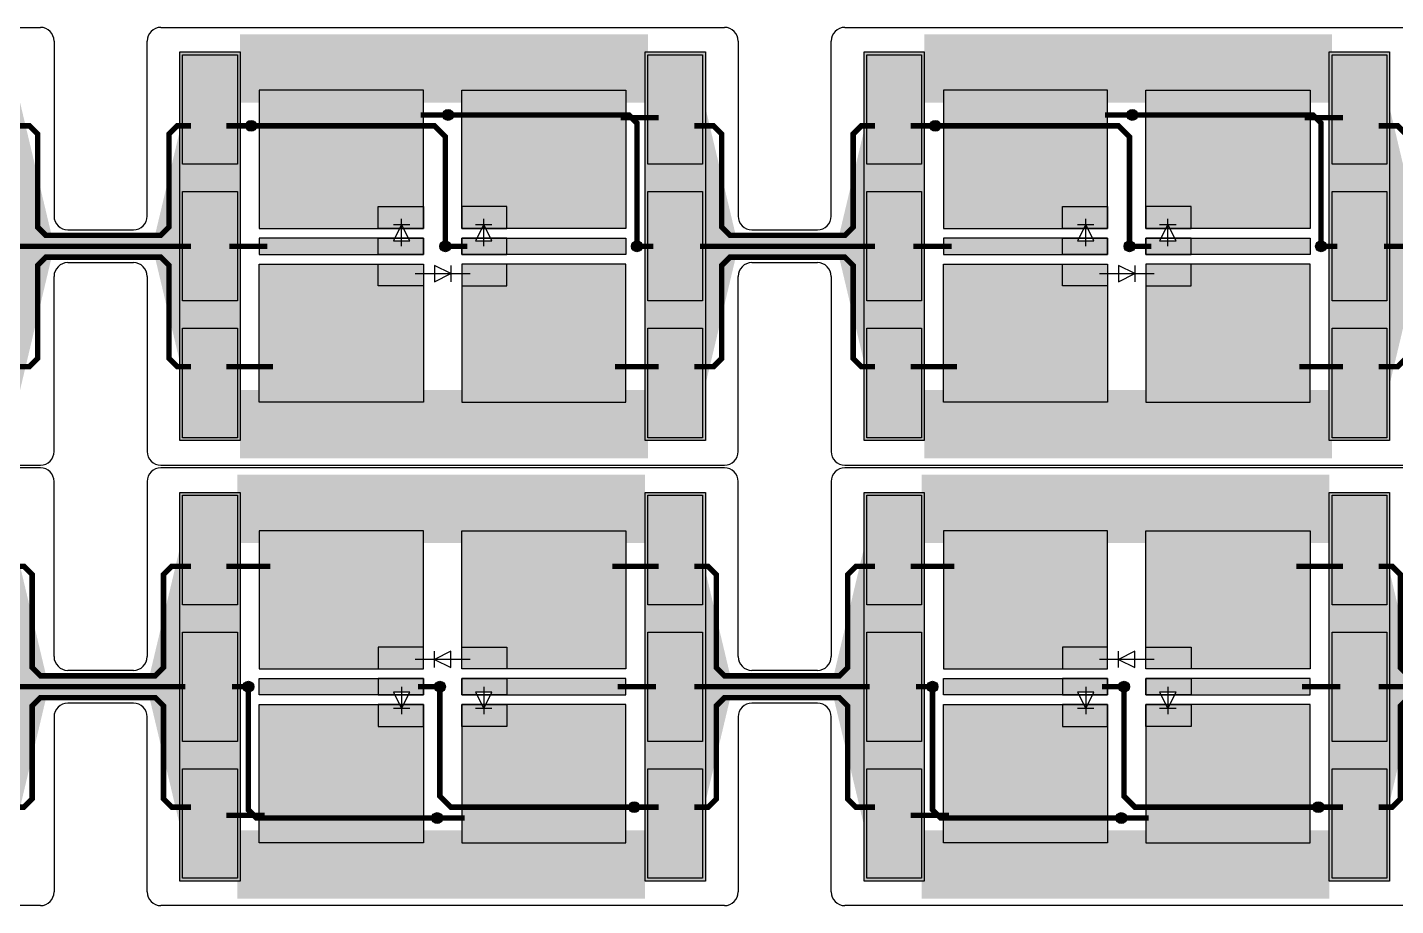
# Model space of a CAD drawing. Extents: x 1822 to 2392, y 725 to 1125.
# Drawn here: x 2287.5 to 2337.5, y 805 to 837.1 of the extents above; entities that cross this region are included whole.
import ezdxf

# ---------------------------------------------------------------- set-up
doc = ezdxf.new("R2010")
doc.units = 0
doc.header["$LTSCALE"] = 0.2
for name, color, linetype in [('BS', 1, 'CONTINUOUS'), ('Durchsteiger', 3, 'CONTINUOUS'), ('LED', 7, 'CONTINUOUS'), ('LS', 5, 'CONTINUOUS'), ('Rand', 6, 'CONTINUOUS')]:
    doc.layers.add(name, color=color, linetype=linetype)

msp = doc.modelspace()

# ---------------------------------------------------------------- hatches: boundary and pattern name
at = {"layer": 'BS'}
h = msp.add_hatch(color=256, dxfattribs=at)
h.paths.add_polyline_path([(2295.2, 836.1), (2293.2, 836.1), (2293.2, 832.1), (2295.2, 832.1)])
h.paths.add_polyline_path([(2295.2, 831.1), (2293.2, 831.1), (2293.2, 827.1), (2295.2, 827.1)])
h.paths.add_polyline_path([(2295.2, 826.1), (2293.2, 826.1), (2293.2, 822.1), (2295.2, 822.1)])
h = msp.add_hatch(color=256, dxfattribs=at)
h.paths.add_polyline_path([(2312.2, 836.1), (2310.2, 836.1), (2310.2, 832.1), (2312.2, 832.1)])
h.paths.add_polyline_path([(2312.2, 831.1), (2310.2, 831.1), (2310.2, 827.1), (2312.2, 827.1)])
h.paths.add_polyline_path([(2312.2, 826.1), (2310.2, 826.1), (2310.2, 822.1), (2312.2, 822.1)])
h = msp.add_hatch(color=256, dxfattribs=at)
h.paths.add_polyline_path([(2320.2, 836.1), (2318.2, 836.1), (2318.2, 832.1), (2320.2, 832.1)])
h.paths.add_polyline_path([(2320.2, 831.1), (2318.2, 831.1), (2318.2, 827.1), (2320.2, 827.1)])
h.paths.add_polyline_path([(2320.2, 826.1), (2318.2, 826.1), (2318.2, 822.1), (2320.2, 822.1)])
h = msp.add_hatch(color=256, dxfattribs=at)
h.paths.add_polyline_path([(2337.2, 836.1), (2335.2, 836.1), (2335.2, 832.1), (2337.2, 832.1)])
h.paths.add_polyline_path([(2337.2, 831.1), (2335.2, 831.1), (2335.2, 827.1), (2337.2, 827.1)])
h.paths.add_polyline_path([(2337.2, 826.1), (2335.2, 826.1), (2335.2, 822.1), (2337.2, 822.1)])
h = msp.add_hatch(color=256, dxfattribs=at)
h.paths.add_polyline_path([(2296, 834.8), (2296, 829.75), (2300.35, 829.75), (2300.35, 830.55), (2302, 830.55), (2302, 834.8)])
h.paths.add_polyline_path([(2296, 829.4), (2296, 828.8), (2300.35, 828.8), (2300.35, 829.4)])
h.paths.add_polyline_path([(2296, 828.45), (2296, 823.4), (2302, 823.4), (2302, 827.65), (2300.35, 827.65), (2300.35, 828.45)])
h.paths.add_polyline_path([(2305.05, 828.45), (2305.05, 827.65), (2303.4, 827.65), (2303.4, 823.4), (2309.4, 823.4), (2309.4, 828.45)])
h.paths.add_polyline_path([(2305.05, 829.4), (2305.05, 828.8), (2309.4, 828.8), (2309.4, 829.4)])
h.paths.add_polyline_path([(2303.4, 834.8), (2303.4, 830.55), (2305.05, 830.55), (2305.05, 829.75), (2309.4, 829.75), (2309.4, 834.8)])
h.paths.add_polyline_path([(2303.4, 830.55), (2303.4, 829.75), (2304.125, 829.75), (2304.2, 829.9), (2304.275, 829.75), (2305.05, 829.75), (2305.05, 830.55)], flags=17)
h.paths.add_polyline_path([(2303.4, 829.4), (2303.4, 828.8), (2305.05, 828.8), (2305.05, 829.4), (2304.45, 829.4), (2304.5, 829.3), (2303.9, 829.3), (2303.95, 829.4)])
h.paths.add_polyline_path([(2303.4, 828.45), (2303.4, 827.65), (2305.05, 827.65), (2305.05, 828.45)], flags=17)
h.paths.add_polyline_path([(2300.35, 828.45), (2300.35, 827.65), (2302, 827.65), (2302, 828.45)], flags=16)
h.paths.add_polyline_path([(2300.35, 829.4), (2300.35, 828.8), (2302, 828.8), (2302, 829.4), (2301.45, 829.4), (2301.5, 829.3), (2300.9, 829.3), (2300.95, 829.4)])
h.paths.add_polyline_path([(2300.35, 830.55), (2300.35, 829.75), (2301.125, 829.75), (2301.2, 829.9), (2301.275, 829.75), (2302, 829.75), (2302, 830.55)], flags=17)
h = msp.add_hatch(color=256, dxfattribs=at)
h.paths.add_polyline_path([(2321, 834.8), (2321, 829.75), (2325.35, 829.75), (2325.35, 830.55), (2327, 830.55), (2327, 834.8)])
h.paths.add_polyline_path([(2321, 829.4), (2321, 828.8), (2325.35, 828.8), (2325.35, 829.4)])
h.paths.add_polyline_path([(2321, 828.45), (2321, 823.4), (2327, 823.4), (2327, 827.65), (2325.35, 827.65), (2325.35, 828.45)])
h.paths.add_polyline_path([(2330.05, 828.45), (2330.05, 827.65), (2328.4, 827.65), (2328.4, 823.4), (2334.4, 823.4), (2334.4, 828.45)])
h.paths.add_polyline_path([(2330.05, 829.4), (2330.05, 828.8), (2334.4, 828.8), (2334.4, 829.4)])
h.paths.add_polyline_path([(2328.4, 834.8), (2328.4, 830.55), (2330.05, 830.55), (2330.05, 829.75), (2334.4, 829.75), (2334.4, 834.8)])
h.paths.add_polyline_path([(2328.4, 830.55), (2328.4, 829.75), (2329.125, 829.75), (2329.2, 829.9), (2329.275, 829.75), (2330.05, 829.75), (2330.05, 830.55)], flags=17)
h.paths.add_polyline_path([(2328.4, 829.4), (2328.4, 828.8), (2330.05, 828.8), (2330.05, 829.4), (2329.45, 829.4), (2329.5, 829.3), (2328.9, 829.3), (2328.95, 829.4)])
h.paths.add_polyline_path([(2328.4, 828.45), (2328.4, 827.65), (2330.05, 827.65), (2330.05, 828.45)], flags=17)
h.paths.add_polyline_path([(2325.35, 828.45), (2325.35, 827.65), (2327, 827.65), (2327, 828.45)], flags=16)
h.paths.add_polyline_path([(2325.35, 829.4), (2325.35, 828.8), (2327, 828.8), (2327, 829.4), (2326.45, 829.4), (2326.5, 829.3), (2325.9, 829.3), (2325.95, 829.4)])
h.paths.add_polyline_path([(2325.35, 830.55), (2325.35, 829.75), (2326.125, 829.75), (2326.2, 829.9), (2326.275, 829.75), (2327, 829.75), (2327, 830.55)], flags=17)
h = msp.add_hatch(color=256, dxfattribs=at)
h.paths.add_polyline_path([(2293.2, 806), (2295.2, 806), (2295.2, 810), (2293.2, 810)])
h.paths.add_polyline_path([(2293.2, 811), (2295.2, 811), (2295.2, 815), (2293.2, 815)])
h.paths.add_polyline_path([(2293.2, 816), (2295.2, 816), (2295.2, 820), (2293.2, 820)])
h = msp.add_hatch(color=256, dxfattribs=at)
h.paths.add_polyline_path([(2310.2, 806), (2312.2, 806), (2312.2, 810), (2310.2, 810)])
h.paths.add_polyline_path([(2310.2, 811), (2312.2, 811), (2312.2, 815), (2310.2, 815)])
h.paths.add_polyline_path([(2310.2, 816), (2312.2, 816), (2312.2, 820), (2310.2, 820)])
h = msp.add_hatch(color=256, dxfattribs=at)
h.paths.add_polyline_path([(2318.2, 806), (2320.2, 806), (2320.2, 810), (2318.2, 810)])
h.paths.add_polyline_path([(2318.2, 811), (2320.2, 811), (2320.2, 815), (2318.2, 815)])
h.paths.add_polyline_path([(2318.2, 816), (2320.2, 816), (2320.2, 820), (2318.2, 820)])
h = msp.add_hatch(color=256, dxfattribs=at)
h.paths.add_polyline_path([(2335.2, 806), (2337.2, 806), (2337.2, 810), (2335.2, 810)])
h.paths.add_polyline_path([(2335.2, 811), (2337.2, 811), (2337.2, 815), (2335.2, 815)])
h.paths.add_polyline_path([(2335.2, 816), (2337.2, 816), (2337.2, 820), (2335.2, 820)])
h = msp.add_hatch(color=256, dxfattribs=at)
h.paths.add_polyline_path([(2309.4, 807.3), (2309.4, 812.35), (2305.05, 812.35), (2305.05, 811.55), (2303.4, 811.55), (2303.4, 807.3)])
h.paths.add_polyline_path([(2309.4, 812.7), (2309.4, 813.3), (2305.05, 813.3), (2305.05, 812.7)])
h.paths.add_polyline_path([(2309.4, 813.65), (2309.4, 818.7), (2303.4, 818.7), (2303.4, 814.45), (2305.05, 814.45), (2305.05, 813.65)])
h.paths.add_polyline_path([(2300.35, 813.65), (2300.35, 814.45), (2302, 814.45), (2302, 818.7), (2296, 818.7), (2296, 813.65)])
h.paths.add_polyline_path([(2300.35, 812.7), (2300.35, 813.3), (2296, 813.3), (2296, 812.7)])
h.paths.add_polyline_path([(2302, 807.3), (2302, 811.55), (2300.35, 811.55), (2300.35, 812.35), (2296, 812.35), (2296, 807.3)])
h.paths.add_polyline_path([(2302, 811.55), (2302, 812.35), (2301.275, 812.35), (2301.2, 812.2), (2301.125, 812.35), (2300.35, 812.35), (2300.35, 811.55)], flags=17)
h.paths.add_polyline_path([(2302, 812.7), (2302, 813.3), (2300.35, 813.3), (2300.35, 812.7), (2300.95, 812.7), (2300.9, 812.8), (2301.5, 812.8), (2301.45, 812.7)])
h.paths.add_polyline_path([(2302, 813.65), (2302, 814.45), (2300.35, 814.45), (2300.35, 813.65)], flags=17)
h.paths.add_polyline_path([(2305.05, 813.65), (2305.05, 814.45), (2303.4, 814.45), (2303.4, 813.65)], flags=16)
h.paths.add_polyline_path([(2305.05, 812.7), (2305.05, 813.3), (2303.4, 813.3), (2303.4, 812.7), (2303.95, 812.7), (2303.9, 812.8), (2304.5, 812.8), (2304.45, 812.7)])
h.paths.add_polyline_path([(2305.05, 811.55), (2305.05, 812.35), (2304.275, 812.35), (2304.2, 812.2), (2304.125, 812.35), (2303.4, 812.35), (2303.4, 811.55)], flags=17)
h = msp.add_hatch(color=256, dxfattribs=at)
h.paths.add_polyline_path([(2334.4, 807.3), (2334.4, 812.35), (2330.05, 812.35), (2330.05, 811.55), (2328.4, 811.55), (2328.4, 807.3)])
h.paths.add_polyline_path([(2334.4, 812.7), (2334.4, 813.3), (2330.05, 813.3), (2330.05, 812.7)])
h.paths.add_polyline_path([(2334.4, 813.65), (2334.4, 818.7), (2328.4, 818.7), (2328.4, 814.45), (2330.05, 814.45), (2330.05, 813.65)])
h.paths.add_polyline_path([(2325.35, 813.65), (2325.35, 814.45), (2327, 814.45), (2327, 818.7), (2321, 818.7), (2321, 813.65)])
h.paths.add_polyline_path([(2325.35, 812.7), (2325.35, 813.3), (2321, 813.3), (2321, 812.7)])
h.paths.add_polyline_path([(2327, 807.3), (2327, 811.55), (2325.35, 811.55), (2325.35, 812.35), (2321, 812.35), (2321, 807.3)])
h.paths.add_polyline_path([(2327, 811.55), (2327, 812.35), (2326.275, 812.35), (2326.2, 812.2), (2326.125, 812.35), (2325.35, 812.35), (2325.35, 811.55)], flags=17)
h.paths.add_polyline_path([(2327, 812.7), (2327, 813.3), (2325.35, 813.3), (2325.35, 812.7), (2325.95, 812.7), (2325.9, 812.8), (2326.5, 812.8), (2326.45, 812.7)])
h.paths.add_polyline_path([(2327, 813.65), (2327, 814.45), (2325.35, 814.45), (2325.35, 813.65)], flags=17)
h.paths.add_polyline_path([(2330.05, 813.65), (2330.05, 814.45), (2328.4, 814.45), (2328.4, 813.65)], flags=16)
h.paths.add_polyline_path([(2330.05, 812.7), (2330.05, 813.3), (2328.4, 813.3), (2328.4, 812.7), (2328.95, 812.7), (2328.9, 812.8), (2329.5, 812.8), (2329.45, 812.7)])
h.paths.add_polyline_path([(2330.05, 811.55), (2330.05, 812.35), (2329.275, 812.35), (2329.2, 812.2), (2329.125, 812.35), (2328.4, 812.35), (2328.4, 811.55)], flags=17)
at = {"layer": 'Durchsteiger'}
for points in [[(2302.9, 834.1, 1), (2302.9, 833.7, 1)], [(2327.9, 834.1, 1), (2327.9, 833.7, 1)], [(2295.7, 833.7, 1), (2295.7, 833.3, 1)], [(2320.7, 833.7, 1), (2320.7, 833.3, 1)], [(2302.8, 829.3, 1), (2302.8, 828.9, 1)], [(2309.8, 829.3, 1), (2309.8, 828.9, 1)], [(2327.8, 829.3, 1), (2327.8, 828.9, 1)], [(2334.8, 829.3, 1), (2334.8, 828.9, 1)], [(2295.6, 812.8, 1), (2295.6, 813.2, 1)], [(2302.6, 812.8, 1), (2302.6, 813.2, 1)], [(2320.6, 812.8, 1), (2320.6, 813.2, 1)], [(2327.6, 812.8, 1), (2327.6, 813.2, 1)], [(2309.7, 808.4, 1), (2309.7, 808.8, 1)], [(2334.7, 808.4, 1), (2334.7, 808.8, 1)], [(2302.5, 808, 1), (2302.5, 808.4, 1)], [(2327.5, 808, 1), (2327.5, 808.4, 1)]]:
    msp.add_hatch(color=256, dxfattribs=at).paths.add_polyline_path(points)
at = {"layer": 'LS'}
for points in [[(2295.3, 836.2), (2293.1, 836.2), (2293.1, 822), (2295.3, 822)], [(2312.3, 836.2), (2310.1, 836.2), (2310.1, 822), (2312.3, 822)], [(2320.3, 836.2), (2318.1, 836.2), (2318.1, 822), (2320.3, 822)], [(2337.3, 836.2), (2335.1, 836.2), (2335.1, 822), (2337.3, 822)], [(2295.3, 820.1), (2293.1, 820.1), (2293.1, 805.9), (2295.3, 805.9)], [(2312.3, 820.1), (2310.1, 820.1), (2310.1, 805.9), (2312.3, 805.9)], [(2320.3, 820.1), (2318.1, 820.1), (2318.1, 805.9), (2320.3, 805.9)], [(2337.3, 820.1), (2335.1, 820.1), (2335.1, 805.9), (2337.3, 805.9)]]:
    msp.add_hatch(color=256, dxfattribs=at).paths.add_polyline_path(points)

# ---------------------------------------------------------------- linework, layer by layer
at = {"layer": 'BS'}
for p, q in [((2302.6, 829.1), (2302.8, 829.1)), ((2302.7, 829), (2302.7, 829.2)), ((2327.6, 829.1), (2327.8, 829.1)), ((2327.7, 829), (2327.7, 829.2)), ((2302.7, 813.1), (2302.7, 812.9)), ((2327.7, 813.1), (2327.7, 812.9)), ((2302.8, 813), (2302.6, 813)), ((2327.8, 813), (2327.6, 813))]:
    msp.add_line(p, q, dxfattribs=at)
for points in [[(2293.2, 832.1), (2293.2, 836.1), (2295.2, 836.1), (2295.2, 832.1)], [(2310.2, 832.1), (2310.2, 836.1), (2312.2, 836.1), (2312.2, 832.1)], [(2318.2, 832.1), (2318.2, 836.1), (2320.2, 836.1), (2320.2, 832.1)], [(2335.2, 832.1), (2335.2, 836.1), (2337.2, 836.1), (2337.2, 832.1)], [(2302, 829.75), (2302, 834.8), (2296, 834.8), (2296, 829.75)], [(2303.4, 829.75), (2303.4, 834.8), (2309.4, 834.8), (2309.4, 829.75)], [(2327, 829.75), (2327, 834.8), (2321, 834.8), (2321, 829.75)], [(2328.4, 829.75), (2328.4, 834.8), (2334.4, 834.8), (2334.4, 829.75)], [(2293.2, 827.1), (2293.2, 831.1), (2295.2, 831.1), (2295.2, 827.1)], [(2310.2, 827.1), (2310.2, 831.1), (2312.2, 831.1), (2312.2, 827.1)], [(2318.2, 827.1), (2318.2, 831.1), (2320.2, 831.1), (2320.2, 827.1)], [(2335.2, 827.1), (2335.2, 831.1), (2337.2, 831.1), (2337.2, 827.1)], [(2300.35, 829.75), (2300.35, 830.55), (2302, 830.55), (2302, 829.75)], [(2305.05, 829.75), (2305.05, 830.55), (2303.4, 830.55), (2303.4, 829.75)], [(2325.35, 829.75), (2325.35, 830.55), (2327, 830.55), (2327, 829.75)], [(2330.05, 829.75), (2330.05, 830.55), (2328.4, 830.55), (2328.4, 829.75)], [(2302, 828.8), (2302, 829.4), (2296, 829.4), (2296, 828.8)], [(2300.35, 828.8), (2300.35, 829.4), (2302, 829.4), (2302, 828.8)], [(2305.05, 828.8), (2305.05, 829.4), (2303.4, 829.4), (2303.4, 828.8)], [(2303.4, 828.8), (2303.4, 829.4), (2309.4, 829.4), (2309.4, 828.8)], [(2327, 828.8), (2327, 829.4), (2321, 829.4), (2321, 828.8)], [(2325.35, 828.8), (2325.35, 829.4), (2327, 829.4), (2327, 828.8)], [(2330.05, 828.8), (2330.05, 829.4), (2328.4, 829.4), (2328.4, 828.8)], [(2328.4, 828.8), (2328.4, 829.4), (2334.4, 829.4), (2334.4, 828.8)], [(2302, 828.45), (2302, 823.4), (2296, 823.4), (2296, 828.45)], [(2300.35, 827.65), (2300.35, 828.45), (2302, 828.45), (2302, 827.65)], [(2305.05, 827.65), (2305.05, 828.45), (2303.4, 828.45), (2303.4, 827.65)], [(2303.4, 828.45), (2303.4, 823.4), (2309.4, 823.4), (2309.4, 828.45)], [(2327, 828.45), (2327, 823.4), (2321, 823.4), (2321, 828.45)], [(2325.35, 827.65), (2325.35, 828.45), (2327, 828.45), (2327, 827.65)], [(2330.05, 827.65), (2330.05, 828.45), (2328.4, 828.45), (2328.4, 827.65)], [(2328.4, 828.45), (2328.4, 823.4), (2334.4, 823.4), (2334.4, 828.45)], [(2293.2, 822.1), (2293.2, 826.1), (2295.2, 826.1), (2295.2, 822.1)], [(2310.2, 822.1), (2310.2, 826.1), (2312.2, 826.1), (2312.2, 822.1)], [(2318.2, 822.1), (2318.2, 826.1), (2320.2, 826.1), (2320.2, 822.1)], [(2335.2, 822.1), (2335.2, 826.1), (2337.2, 826.1), (2337.2, 822.1)], [(2295.2, 820), (2295.2, 816), (2293.2, 816), (2293.2, 820)], [(2312.2, 820), (2312.2, 816), (2310.2, 816), (2310.2, 820)], [(2320.2, 820), (2320.2, 816), (2318.2, 816), (2318.2, 820)], [(2337.2, 820), (2337.2, 816), (2335.2, 816), (2335.2, 820)], [(2302, 813.65), (2302, 818.7), (2296, 818.7), (2296, 813.65)], [(2303.4, 813.65), (2303.4, 818.7), (2309.4, 818.7), (2309.4, 813.65)], [(2327, 813.65), (2327, 818.7), (2321, 818.7), (2321, 813.65)], [(2328.4, 813.65), (2328.4, 818.7), (2334.4, 818.7), (2334.4, 813.65)], [(2295.2, 815), (2295.2, 811), (2293.2, 811), (2293.2, 815)], [(2312.2, 815), (2312.2, 811), (2310.2, 811), (2310.2, 815)], [(2320.2, 815), (2320.2, 811), (2318.2, 811), (2318.2, 815)], [(2337.2, 815), (2337.2, 811), (2335.2, 811), (2335.2, 815)], [(2300.35, 814.45), (2300.35, 813.65), (2302, 813.65), (2302, 814.45)], [(2305.05, 814.45), (2305.05, 813.65), (2303.4, 813.65), (2303.4, 814.45)], [(2325.35, 814.45), (2325.35, 813.65), (2327, 813.65), (2327, 814.45)], [(2330.05, 814.45), (2330.05, 813.65), (2328.4, 813.65), (2328.4, 814.45)], [(2302, 813.3), (2302, 812.7), (2296, 812.7), (2296, 813.3)], [(2300.35, 813.3), (2300.35, 812.7), (2302, 812.7), (2302, 813.3)], [(2305.05, 813.3), (2305.05, 812.7), (2303.4, 812.7), (2303.4, 813.3)], [(2303.4, 813.3), (2303.4, 812.7), (2309.4, 812.7), (2309.4, 813.3)], [(2327, 813.3), (2327, 812.7), (2321, 812.7), (2321, 813.3)], [(2325.35, 813.3), (2325.35, 812.7), (2327, 812.7), (2327, 813.3)], [(2330.05, 813.3), (2330.05, 812.7), (2328.4, 812.7), (2328.4, 813.3)], [(2328.4, 813.3), (2328.4, 812.7), (2334.4, 812.7), (2334.4, 813.3)], [(2302, 812.35), (2302, 807.3), (2296, 807.3), (2296, 812.35)], [(2300.35, 812.35), (2300.35, 811.55), (2302, 811.55), (2302, 812.35)], [(2305.05, 812.35), (2305.05, 811.55), (2303.4, 811.55), (2303.4, 812.35)], [(2303.4, 812.35), (2303.4, 807.3), (2309.4, 807.3), (2309.4, 812.35)], [(2327, 812.35), (2327, 807.3), (2321, 807.3), (2321, 812.35)], [(2325.35, 812.35), (2325.35, 811.55), (2327, 811.55), (2327, 812.35)], [(2330.05, 812.35), (2330.05, 811.55), (2328.4, 811.55), (2328.4, 812.35)], [(2328.4, 812.35), (2328.4, 807.3), (2334.4, 807.3), (2334.4, 812.35)], [(2295.2, 810), (2295.2, 806), (2293.2, 806), (2293.2, 810)], [(2312.2, 810), (2312.2, 806), (2310.2, 806), (2310.2, 810)], [(2320.2, 810), (2320.2, 806), (2318.2, 806), (2318.2, 810)], [(2337.2, 810), (2337.2, 806), (2335.2, 806), (2335.2, 810)]]:
    msp.add_lwpolyline(points, close=True, dxfattribs=at)
at = {"layer": 'BS', "const_width": 0.2}
for points in [[(2301.9, 833.9), (2302.8, 833.9)], [(2326.9, 833.9), (2327.8, 833.9)], [(2286.9, 833.5), (2287.6, 833.5), (2287.9, 833.2), (2287.9, 829.8), (2288.2, 829.5), (2290.1, 829.5)], [(2290.1, 829.5), (2292.4, 829.5), (2292.7, 829.8), (2292.7, 833.2), (2293, 833.5), (2293.5, 833.5)], [(2295.6, 833.5), (2294.8, 833.5)], [(2309.2, 833.8), (2310.6, 833.8)], [(2311.9, 833.5), (2312.6, 833.5), (2312.9, 833.2), (2312.9, 829.8), (2313.2, 829.5), (2315.1, 829.5)], [(2315.1, 829.5), (2317.4, 829.5), (2317.7, 829.8), (2317.7, 833.2), (2318, 833.5), (2318.5, 833.5)], [(2320.6, 833.5), (2319.8, 833.5)], [(2334.2, 833.8), (2335.6, 833.8)], [(2336.9, 833.5), (2337.6, 833.5), (2337.9, 833.2), (2337.9, 829.8), (2338.2, 829.5), (2340.1, 829.5)], [(2287.1, 829.1), (2290.1, 829.1)], [(2290.1, 829.1), (2293.5, 829.1)], [(2294.9, 829.1), (2296.3, 829.1)], [(2302.9, 829.1), (2303.6, 829.1)], [(2309.9, 829.1), (2310.4, 829.1)], [(2312.1, 829.1), (2315.1, 829.1)], [(2315.1, 829.1), (2318.5, 829.1)], [(2319.9, 829.1), (2321.3, 829.1)], [(2327.9, 829.1), (2328.6, 829.1)], [(2334.9, 829.1), (2335.4, 829.1)], [(2337.1, 829.1), (2340.1, 829.1)], [(2286.9, 824.7), (2287.6, 824.7), (2287.9, 825), (2287.9, 828.4), (2288.2, 828.7), (2290.1, 828.7)], [(2290.1, 828.7), (2292.4, 828.7), (2292.7, 828.4), (2292.7, 825), (2293, 824.7), (2293.5, 824.7)], [(2311.9, 824.7), (2312.6, 824.7), (2312.9, 825), (2312.9, 828.4), (2313.2, 828.7), (2315.1, 828.7)], [(2315.1, 828.7), (2317.4, 828.7), (2317.7, 828.4), (2317.7, 825), (2318, 824.7), (2318.5, 824.7)], [(2336.9, 824.7), (2337.6, 824.7), (2337.9, 825), (2337.9, 828.4), (2338.2, 828.7), (2340.1, 828.7)], [(2294.8, 824.7), (2296.5, 824.7)], [(2309, 824.7), (2310.6, 824.7)], [(2319.8, 824.7), (2321.5, 824.7)], [(2334, 824.7), (2335.6, 824.7)], [(2290.3, 813.4), (2288, 813.4), (2287.7, 813.7), (2287.7, 817.1), (2287.4, 817.4), (2286.9, 817.4)], [(2293.5, 817.4), (2292.8, 817.4), (2292.5, 817.1), (2292.5, 813.7), (2292.2, 813.4), (2290.3, 813.4)], [(2296.4, 817.4), (2294.8, 817.4)], [(2310.6, 817.4), (2308.9, 817.4)], [(2315.3, 813.4), (2313, 813.4), (2312.7, 813.7), (2312.7, 817.1), (2312.4, 817.4), (2311.9, 817.4)], [(2318.5, 817.4), (2317.8, 817.4), (2317.5, 817.1), (2317.5, 813.7), (2317.2, 813.4), (2315.3, 813.4)], [(2321.4, 817.4), (2319.8, 817.4)], [(2335.6, 817.4), (2333.9, 817.4)], [(2340.3, 813.4), (2338, 813.4), (2337.7, 813.7), (2337.7, 817.1), (2337.4, 817.4), (2336.9, 817.4)], [(2290.3, 813), (2286.9, 813)], [(2293.3, 813), (2290.3, 813)], [(2295.5, 813), (2295, 813)], [(2302.5, 813), (2301.8, 813)], [(2310.5, 813), (2309.1, 813)], [(2315.3, 813), (2311.9, 813)], [(2318.3, 813), (2315.3, 813)], [(2320.5, 813), (2320, 813)], [(2327.5, 813), (2326.8, 813)], [(2335.5, 813), (2334.1, 813)], [(2340.3, 813), (2336.9, 813)], [(2290.3, 812.6), (2288, 812.6), (2287.7, 812.3), (2287.7, 808.9), (2287.4, 808.6), (2286.9, 808.6)], [(2293.5, 808.6), (2292.8, 808.6), (2292.5, 808.9), (2292.5, 812.3), (2292.2, 812.6), (2290.3, 812.6)], [(2315.3, 812.6), (2313, 812.6), (2312.7, 812.3), (2312.7, 808.9), (2312.4, 808.6), (2311.9, 808.6)], [(2318.5, 808.6), (2317.8, 808.6), (2317.5, 808.9), (2317.5, 812.3), (2317.2, 812.6), (2315.3, 812.6)], [(2340.3, 812.6), (2338, 812.6), (2337.7, 812.3), (2337.7, 808.9), (2337.4, 808.6), (2336.9, 808.6)], [(2309.8, 808.6), (2310.6, 808.6)], [(2334.8, 808.6), (2335.6, 808.6)], [(2296.2, 808.3), (2294.8, 808.3)], [(2303.5, 808.2), (2302.6, 808.2)], [(2321.2, 808.3), (2319.8, 808.3)], [(2328.5, 808.2), (2327.6, 808.2)]]:
    msp.add_lwpolyline(points, dxfattribs=at)
at = {"layer": 'Durchsteiger'}
for centre in [(2302.9, 833.9), (2327.9, 833.9), (2295.7, 833.5), (2320.7, 833.5), (2302.8, 829.1), (2309.8, 829.1), (2327.8, 829.1), (2334.8, 829.1), (2295.6, 813), (2302.6, 813), (2320.6, 813), (2327.6, 813), (2309.7, 808.6), (2334.7, 808.6), (2302.5, 808.2), (2327.5, 808.2)]:
    msp.add_circle(centre, 0.2, dxfattribs=at)
at = {"layer": 'LED'}
for p, q in [((2301.2, 829.1), (2301.2, 830.1)), ((2304.2, 829.1), (2304.2, 830.1)), ((2326.2, 829.1), (2326.2, 830.1)), ((2329.2, 829.1), (2329.2, 830.1)), ((2301.2, 829.9), (2300.9, 829.3)), ((2300.9, 829.9), (2301.5, 829.9)), ((2301.5, 829.3), (2301.2, 829.9)), ((2304.2, 829.9), (2303.9, 829.3)), ((2303.9, 829.9), (2304.5, 829.9)), ((2304.5, 829.3), (2304.2, 829.9)), ((2326.2, 829.9), (2325.9, 829.3)), ((2325.9, 829.9), (2326.5, 829.9)), ((2326.5, 829.3), (2326.2, 829.9)), ((2329.2, 829.9), (2328.9, 829.3)), ((2328.9, 829.9), (2329.5, 829.9)), ((2329.5, 829.3), (2329.2, 829.9)), ((2300.9, 829.3), (2301.5, 829.3)), ((2303.9, 829.3), (2304.5, 829.3)), ((2325.9, 829.3), (2326.5, 829.3)), ((2328.9, 829.3), (2329.5, 829.3)), ((2301.7, 828.1), (2303.7, 828.1)), ((2302.4, 828.4), (2302.4, 827.8)), ((2303, 828.1), (2302.4, 828.4)), ((2302.4, 827.8), (2303, 828.1)), ((2303, 828.4), (2303, 827.8)), ((2326.7, 828.1), (2328.7, 828.1)), ((2327.4, 828.4), (2327.4, 827.8)), ((2328, 828.1), (2327.4, 828.4)), ((2327.4, 827.8), (2328, 828.1)), ((2328, 828.4), (2328, 827.8)), ((2303, 814.3), (2302.4, 814)), ((2302.4, 813.7), (2302.4, 814.3)), ((2303, 813.7), (2303, 814.3)), ((2328, 814.3), (2327.4, 814)), ((2327.4, 813.7), (2327.4, 814.3)), ((2328, 813.7), (2328, 814.3)), ((2303.7, 814), (2301.7, 814)), ((2302.4, 814), (2303, 813.7)), ((2328.7, 814), (2326.7, 814)), ((2327.4, 814), (2328, 813.7)), ((2301.5, 812.8), (2300.9, 812.8)), ((2300.9, 812.8), (2301.2, 812.2)), ((2301.2, 813), (2301.2, 812)), ((2301.2, 812.2), (2301.5, 812.8)), ((2304.5, 812.8), (2303.9, 812.8)), ((2303.9, 812.8), (2304.2, 812.2)), ((2304.2, 813), (2304.2, 812)), ((2304.2, 812.2), (2304.5, 812.8)), ((2326.5, 812.8), (2325.9, 812.8)), ((2325.9, 812.8), (2326.2, 812.2)), ((2326.2, 813), (2326.2, 812)), ((2326.2, 812.2), (2326.5, 812.8)), ((2329.5, 812.8), (2328.9, 812.8)), ((2328.9, 812.8), (2329.2, 812.2)), ((2329.2, 813), (2329.2, 812)), ((2329.2, 812.2), (2329.5, 812.8)), ((2301.5, 812.2), (2300.9, 812.2)), ((2304.5, 812.2), (2303.9, 812.2)), ((2326.5, 812.2), (2325.9, 812.2)), ((2329.5, 812.2), (2328.9, 812.2))]:
    msp.add_line(p, q, dxfattribs=at)
at = {"layer": 'LS'}
for points in [[(2288.4, 829.1, 0.9, 11, 0), (2287.2, 829.1, 15, 15, 0)], [(2292.2, 829.1, 0.9, 11, 0), (2293.4, 829.1, 15, 15, 0)], [(2313.4, 829.1, 0.9, 11, 0), (2312.2, 829.1, 15, 15, 0)], [(2317.2, 829.1, 0.9, 11, 0), (2318.4, 829.1, 15, 15, 0)], [(2338.4, 829.1, 0.9, 11, 0), (2337.2, 829.1, 15, 15, 0)], [(2342.2, 829.1, 0.9, 11, 0), (2343.4, 829.1, 15, 15, 0)], [(2288.2, 813, 0.9, 11, 0), (2287, 813, 15, 15, 0)], [(2292, 813, 0.9, 11, 0), (2293.2, 813, 15, 15, 0)], [(2313.2, 813, 0.9, 11, 0), (2312, 813, 15, 15, 0)], [(2317, 813, 0.9, 11, 0), (2318.2, 813, 15, 15, 0)], [(2338.2, 813, 0.9, 11, 0), (2337, 813, 15, 15, 0)], [(2342, 813, 0.9, 11, 0), (2343.2, 813, 15, 15, 0)]]:
    msp.add_lwpolyline(points, format="xyseb", dxfattribs=at)
for points, const_width in [([(2295.3, 835.6), (2310.2, 835.6)], 2.5), ([(2320.3, 835.6), (2335.2, 835.6)], 2.5), ([(2303, 833.9), (2309.5, 833.9), (2309.8, 833.6), (2309.8, 829.4), (2309.8, 829.2)], 0.2), ([(2328, 833.9), (2334.5, 833.9), (2334.8, 833.6), (2334.8, 829.4), (2334.8, 829.2)], 0.2), ([(2295.8, 833.5), (2297.9, 833.5), (2302.4, 833.5), (2302.8, 833.1), (2302.8, 829.2)], 0.2), ([(2320.8, 833.5), (2322.9, 833.5), (2327.4, 833.5), (2327.8, 833.1), (2327.8, 829.2)], 0.2), ([(2288.4, 829.1), (2290.1, 829.1)], 0.9), ([(2290.1, 829.1), (2292.2, 829.1)], 0.9), ([(2313.4, 829.1), (2315.1, 829.1)], 0.9), ([(2315.1, 829.1), (2317.2, 829.1)], 0.9), ([(2295.3, 822.6), (2310.2, 822.6)], 2.5), ([(2320.3, 822.6), (2335.2, 822.6)], 2.5), ([(2310.1, 819.5), (2295.2, 819.5)], 2.5), ([(2335.1, 819.5), (2320.2, 819.5)], 2.5), ([(2290.3, 813), (2288.2, 813)], 0.9), ([(2292, 813), (2290.3, 813)], 0.9), ([(2315.3, 813), (2313.2, 813)], 0.9), ([(2317, 813), (2315.3, 813)], 0.9), ([(2302.4, 808.2), (2295.9, 808.2), (2295.6, 808.5), (2295.6, 812.7), (2295.6, 812.9)], 0.2), ([(2309.6, 808.6), (2307.5, 808.6), (2303, 808.6), (2302.6, 809), (2302.6, 812.9)], 0.2), ([(2327.4, 808.2), (2320.9, 808.2), (2320.6, 808.5), (2320.6, 812.7), (2320.6, 812.9)], 0.2), ([(2334.6, 808.6), (2332.5, 808.6), (2328, 808.6), (2327.6, 809), (2327.6, 812.9)], 0.2), ([(2310.1, 806.5), (2295.2, 806.5)], 2.5), ([(2335.1, 806.5), (2320.2, 806.5)], 2.5)]:
    msp.add_lwpolyline(points, dxfattribs=dict(at, const_width=const_width))
for points in [[(2293.1, 822), (2293.1, 836.2), (2295.3, 836.2), (2295.3, 822)], [(2310.1, 822), (2310.1, 836.2), (2312.3, 836.2), (2312.3, 822)], [(2318.1, 822), (2318.1, 836.2), (2320.3, 836.2), (2320.3, 822)], [(2335.1, 822), (2335.1, 836.2), (2337.3, 836.2), (2337.3, 822)], [(2295.3, 820.1), (2295.3, 805.9), (2293.1, 805.9), (2293.1, 820.1)], [(2312.3, 820.1), (2312.3, 805.9), (2310.1, 805.9), (2310.1, 820.1)], [(2320.3, 820.1), (2320.3, 805.9), (2318.1, 805.9), (2318.1, 820.1)], [(2337.3, 820.1), (2337.3, 805.9), (2335.1, 805.9), (2335.1, 820.1)]]:
    msp.add_lwpolyline(points, close=True, dxfattribs=at)
at = {"layer": 'Rand'}
for p, q in [((2267.4, 837.1), (2288, 837.1)), ((2292.4, 837.1), (2313, 837.1)), ((2317.4, 837.1), (2338, 837.1)), ((2288.5, 836.6), (2288.5, 830.2)), ((2291.9, 830.2), (2291.9, 836.6)), ((2313.5, 836.6), (2313.5, 830.2)), ((2316.9, 830.2), (2316.9, 836.6)), ((2289, 829.7), (2290.1, 829.7)), ((2289, 829.7), (2290.1, 829.7)), ((2290.1, 829.7), (2291.4, 829.7)), ((2290.1, 829.7), (2291.4, 829.7)), ((2314, 829.7), (2315.1, 829.7)), ((2314, 829.7), (2315.1, 829.7)), ((2315.1, 829.7), (2316.4, 829.7)), ((2315.1, 829.7), (2316.4, 829.7)), ((2289, 828.5), (2290.1, 828.5)), ((2289, 828.5), (2290.1, 828.5)), ((2290.1, 828.5), (2291.4, 828.5)), ((2290.1, 828.5), (2291.4, 828.5)), ((2314, 828.5), (2315.1, 828.5)), ((2314, 828.5), (2315.1, 828.5)), ((2315.1, 828.5), (2316.4, 828.5)), ((2315.1, 828.5), (2316.4, 828.5)), ((2288.5, 821.6), (2288.5, 828)), ((2291.9, 828), (2291.9, 821.6)), ((2313.5, 821.6), (2313.5, 828)), ((2316.9, 828), (2316.9, 821.6)), ((2267.4, 821.1), (2288, 821.1)), ((2292.4, 821.1), (2313, 821.1)), ((2317.4, 821.1), (2338, 821.1)), ((2288, 821), (2267.4, 821)), ((2291.9, 820.5), (2291.9, 814.1)), ((2313, 821), (2292.4, 821)), ((2316.9, 820.5), (2316.9, 814.1)), ((2338, 821), (2317.4, 821)), ((2288.5, 814.1), (2288.5, 820.5)), ((2313.5, 814.1), (2313.5, 820.5)), ((2290.3, 813.6), (2289, 813.6)), ((2290.3, 813.6), (2289, 813.6)), ((2291.4, 813.6), (2290.3, 813.6)), ((2291.4, 813.6), (2290.3, 813.6)), ((2315.3, 813.6), (2314, 813.6)), ((2315.3, 813.6), (2314, 813.6)), ((2316.4, 813.6), (2315.3, 813.6)), ((2316.4, 813.6), (2315.3, 813.6)), ((2290.3, 812.4), (2289, 812.4)), ((2290.3, 812.4), (2289, 812.4)), ((2291.4, 812.4), (2290.3, 812.4)), ((2291.4, 812.4), (2290.3, 812.4)), ((2315.3, 812.4), (2314, 812.4)), ((2315.3, 812.4), (2314, 812.4)), ((2316.4, 812.4), (2315.3, 812.4)), ((2316.4, 812.4), (2315.3, 812.4)), ((2288.5, 811.9), (2288.5, 805.5)), ((2291.9, 805.5), (2291.9, 811.9)), ((2313.5, 811.9), (2313.5, 805.5)), ((2316.9, 805.5), (2316.9, 811.9)), ((2288, 805), (2267.4, 805)), ((2313, 805), (2292.4, 805)), ((2338, 805), (2317.4, 805))]:
    msp.add_line(p, q, dxfattribs=at)
for centre, start, end in [((2288, 836.6), 0, 90), ((2292.4, 836.6), 90, 180), ((2313, 836.6), 0, 90), ((2317.4, 836.6), 90, 180), ((2289, 830.2), 180, 270), ((2291.4, 830.2), 270, 0), ((2314, 830.2), 180, 270), ((2316.4, 830.2), 270, 0), ((2289, 828), 90, 180), ((2291.4, 828), 0, 90), ((2314, 828), 90, 180), ((2316.4, 828), 0, 90), ((2288, 821.6), 270, 0), ((2292.4, 821.6), 180, 270), ((2313, 821.6), 270, 0), ((2317.4, 821.6), 180, 270), ((2292.4, 820.5), 90, 180), ((2317.4, 820.5), 90, 180), ((2288, 820.5), 0, 90), ((2313, 820.5), 0, 90), ((2289, 814.1), 180, 270), ((2291.4, 814.1), 270, 0), ((2314, 814.1), 180, 270), ((2316.4, 814.1), 270, 0), ((2289, 811.9), 90, 180), ((2291.4, 811.9), 0, 90), ((2314, 811.9), 90, 180), ((2316.4, 811.9), 0, 90), ((2288, 805.5), 270, 0), ((2292.4, 805.5), 180, 270), ((2313, 805.5), 270, 0), ((2317.4, 805.5), 180, 270)]:
    msp.add_arc(centre, 0.5, start, end, dxfattribs=at)

doc.saveas('drawing.dxf')
